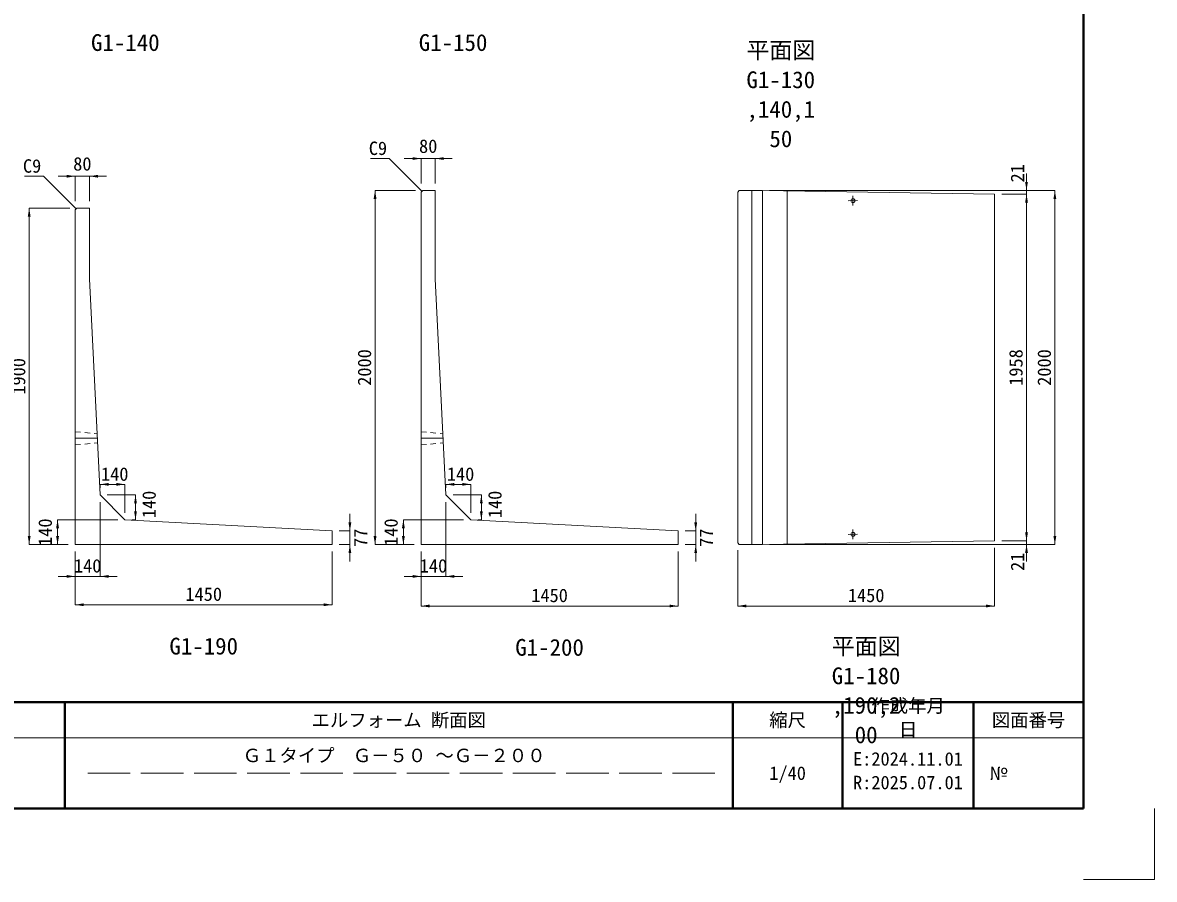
# Model space of a CAD drawing. Units: millimetres at full size, sheet at 1:40. Extents: x 264549 to 304830, y 59360 to 71273.
# Drawn here: x 298442 to 304830, y 59360 to 64199 of the extents above; entities that cross this region are included whole.
import ezdxf
from ezdxf.enums import TextEntityAlignment as Align

# ---------------------------------------------------------------- set-up
doc = ezdxf.new("R2010")
doc.units = ezdxf.units.MM
doc.header["$LTSCALE"] = 40
for name, pattern in [('DASHED', [7.5, 6, -1.5]), ('USER1', [10, 6.25, -1.25, 1.25, -1.25]), ('USER2', [1.35, 0.75, -0.6]), ('USER3', [28.575, 19.05, -3.175, 3.175, -3.175])]:
    doc.linetypes.add(name, pattern=pattern)
doc.layers.add('0_2', color=7, linetype='Continuous')
for name, color, linetype, lineweight in [('Defpoints_3', 7, 'Continuous', 13), ('図枠', 7, 'Continuous', 5), ('寸法線', 7, 'Continuous', 13), ('引出線', 4, 'Continuous', 13), ('本体', 2, 'Continuous', 20), ('補助線', 8, 'USER1', 20), ('ｲﾝｻｰﾄ･ｱﾝｶｰ', 3, 'Continuous', 9)]:
    doc.layers.add(name, color=color, linetype=linetype, lineweight=lineweight)
doc.styles.add('ＭＳ ゴシック', font='')
doc.styles.get('ＭＳ ゴシック').set_extended_font_data('MS Gothic')

# ---------------------------------------------------------------- blocks, each defined once
blk = doc.blocks.new('filled_arrow')
at = {"color": 0, "linetype": 'Continuous', "lineweight": -2}
blk.add_solid([(7.5, 1.25), (0, 0), (7.5, -1.25)], dxfattribs=at)

msp = doc.modelspace()

# ---------------------------------------------------------------- linework, layer by layer
at = {"layer": 'Defpoints_3'}
for p in [(304829.61, 59760.27), (304429.61, 59360.27)]:
    msp.add_line(p, (304829.61, 59360.27), dxfattribs=at)
at = {"layer": '図枠', "lineweight": 40}
for p, q in [((304429.61, 59760.27), (304429.61, 70840.27)), ((288829.61, 60360.27), (304429.61, 60360.27)), ((298679.61, 59760.27), (298679.61, 60360.27)), ((302449.61, 59760.27), (302449.61, 60360.27)), ((303069.61, 59760.27), (303069.61, 60360.27)), ((303809.61, 59760.27), (303809.61, 60360.27)), ((288829.61, 59760.27), (304429.61, 59760.27))]:
    msp.add_line(p, q, dxfattribs=at)
at = {"layer": '図枠', "lineweight": 13}
msp.add_line((304429.61, 60160.27), (297879.61, 60160.27), dxfattribs=at)
at = {"layer": '図枠', "linetype": 'DASHED', "lineweight": 9}
msp.add_line((302349.61, 59960.27), (298779.61, 59960.27), dxfattribs=at)
at = {"layer": '寸法線'}
for p, q in [((300594.98, 63431.22), (300866.98, 63431.22)), ((300690.98, 63291.22), (300690.98, 63431.22)), ((300770.98, 63291.22), (300770.98, 63431.22)), ((298642.98, 63331.22), (298914.98, 63331.22)), ((298738.98, 63191.22), (298738.98, 63331.22)), ((298818.98, 63191.22), (298818.98, 63331.22)), ((304107.98, 63134.22), (304107.98, 63347.22)), ((300430.98, 61251.22), (300430.98, 63251.22)), ((300659.98, 63251.22), (300430.98, 63251.22)), ((302657.98, 63251.22), (304107.98, 63251.22)), ((302657.98, 63251.22), (304267.98, 63251.22)), ((304267.98, 63251.22), (304267.98, 61251.22)), ((303967.98, 63230.22), (304107.98, 63230.22)), ((303967.98, 63230.22), (304107.98, 63230.22)), ((304107.98, 61272.22), (304107.98, 63230.22)), ((298478.98, 61251.22), (298478.98, 63151.22)), ((298707.98, 63151.22), (298478.98, 63151.22)), ((298878.98, 61591.22), (299018.98, 61591.22)), ((298878.98, 61571.22), (298878.98, 61591.22)), ((299018.98, 61431.22), (299018.98, 61591.22)), ((300830.98, 61591.22), (300970.98, 61591.22)), ((300830.98, 61571.22), (300830.98, 61591.22)), ((300970.98, 61431.22), (300970.98, 61591.22)), ((298918.98, 61531.22), (299078.98, 61531.22)), ((299078.98, 61531.22), (299078.98, 61391.22)), ((300870.98, 61531.22), (301030.98, 61531.22)), ((301030.98, 61531.22), (301030.98, 61391.22)), ((298878.98, 61491.22), (298878.98, 61071.22)), ((300830.98, 61491.22), (300830.98, 61071.22)), ((298638.98, 61251.22), (298638.98, 61391.22)), ((298978.98, 61391.22), (298638.98, 61391.22)), ((299058.98, 61391.22), (299078.98, 61391.22)), ((300288.98, 61155.22), (300288.98, 61424.22)), ((300590.98, 61251.22), (300590.98, 61391.22)), ((300930.98, 61391.22), (300590.98, 61391.22)), ((301010.98, 61391.22), (301030.98, 61391.22)), ((302240.98, 61155.22), (302240.98, 61424.22)), ((300228.98, 61328.22), (300288.98, 61328.22)), ((302180.98, 61328.22), (302240.98, 61328.22)), ((304107.98, 61155.22), (304107.98, 61368.22)), ((303967.98, 61272.22), (304107.98, 61272.22)), ((303967.98, 61272.22), (304107.98, 61272.22)), ((298698.98, 61251.22), (298478.98, 61251.22)), ((298698.98, 61251.22), (298638.98, 61251.22)), ((298738.98, 61211.22), (298738.98, 60911.22)), ((298738.98, 61211.22), (298738.98, 61071.22)), ((300188.98, 61211.22), (300188.98, 60911.22)), ((300228.98, 61251.22), (300288.98, 61251.22)), ((300650.98, 61251.22), (300430.98, 61251.22)), ((300650.98, 61251.22), (300590.98, 61251.22)), ((300690.98, 61211.22), (300690.98, 60904.18)), ((300690.98, 61211.22), (300690.98, 61071.22)), ((302140.98, 61211.22), (302140.98, 60904.18)), ((302180.98, 61251.22), (302240.98, 61251.22)), ((302477.98, 61220.22), (302477.98, 60904.18)), ((302657.98, 61251.22), (304107.98, 61251.22)), ((302657.98, 61251.22), (304267.98, 61251.22)), ((303927.98, 61232.22), (303927.98, 60904.18)), ((298642.98, 61071.22), (298974.98, 61071.22)), ((300594.98, 61071.22), (300926.98, 61071.22)), ((298738.98, 60911.22), (300188.98, 60911.22)), ((300690.98, 60904.18), (302140.98, 60904.18)), ((302477.98, 60904.18), (303927.98, 60904.18))]:
    msp.add_line(p, q, dxfattribs=at)
at = {"layer": '寸法線', "linetype": 'USER3', "lineweight": 5}
for p, q in [((303101, 63192.79), (303154.95, 63193.58)), ((303127.98, 63220.16), (303127.98, 63166.21)), ((303127.98, 61336.24), (303127.98, 61282.29)), ((303101, 61308.87), (303154.95, 61309.66))]:
    msp.add_line(p, q, dxfattribs=at)
at = {"layer": '引出線'}
for points in [[(300695.48, 63246.72), (300510.99, 63431.22), (300405.18, 63431.22)], [(298743.48, 63146.72), (298558.99, 63331.22), (298453.18, 63331.22)]]:
    msp.add_lwpolyline(points, dxfattribs=at)
at = {"layer": '本体'}
for p, q in [((300699.98, 63251.22), (300690.98, 63242.22)), ((300690.98, 63242.22), (300690.98, 61251.22)), ((300770.98, 63251.22), (300699.98, 63251.22)), ((300770.98, 63251.22), (300770.98, 62751.22)), ((302486.98, 63251.22), (302477.98, 63242.22)), ((302477.98, 63242.22), (302477.98, 61260.22)), ((302486.98, 63251.22), (302617.98, 63251.22)), ((302557.98, 63251.22), (302557.98, 61251.22)), ((302617.98, 63251.22), (302617.98, 61251.22)), ((302617.98, 63251.22), (303927.98, 63230.22)), ((302757.98, 63249.02), (302757.98, 61253.43)), ((303927.98, 63230.22), (303927.98, 61272.22)), ((298747.98, 63151.22), (298738.98, 63142.22)), ((298738.98, 63142.22), (298738.98, 61251.22)), ((298818.98, 63151.22), (298747.98, 63151.22)), ((298818.98, 63151.22), (298818.98, 62751.22)), ((298818.98, 62751.22), (298878.98, 61531.22)), ((300770.98, 62751.22), (300830.98, 61531.22)), ((298878.98, 61531.22), (299018.98, 61391.22)), ((300830.98, 61531.22), (300970.98, 61391.22)), ((299018.98, 61391.22), (300188.98, 61328.22)), ((300970.98, 61391.22), (302140.98, 61328.22)), ((300188.98, 61328.22), (300188.98, 61251.22)), ((302140.98, 61328.22), (302140.98, 61251.22)), ((302477.98, 61260.22), (302486.98, 61251.22)), ((302617.98, 61251.22), (303927.98, 61272.22)), ((300188.98, 61251.22), (298738.98, 61251.22)), ((302140.98, 61251.22), (300690.98, 61251.22)), ((302486.98, 61251.22), (302617.98, 61251.22))]:
    msp.add_line(p, q, dxfattribs=at)
at = {"layer": '本体', "linetype": 'USER2', "lineweight": 9}
for p, q in [((298738.98, 61888.72), (298862.01, 61876.22)), ((300690.98, 61888.72), (300814.01, 61876.22)), ((298738.98, 61813.72), (298864.47, 61826.22)), ((300690.98, 61813.72), (300816.47, 61826.22))]:
    msp.add_line(p, q, dxfattribs=at)
at = {"layer": '補助線'}
for p, q in [((298738.98, 61851.22), (298863.24, 61851.22)), ((300690.98, 61851.22), (300815.24, 61851.22))]:
    msp.add_line(p, q, dxfattribs=at)
at = {"layer": 'ｲﾝｻｰﾄ･ｱﾝｶｰ'}
for centre in [(303127.98, 63193.18), (303127.98, 61309.27)]:
    msp.add_circle(centre, 11.5, dxfattribs=at)

# ---------------------------------------------------------------- block references
at = {"layer": '寸法線', "xscale": 6.4, "yscale": 6.4}
for p, rotation in [((300690.98, 63431.22), 180), ((298738.98, 63331.22), 180), ((300430.98, 63251.22), 270), ((304107.98, 63251.22), 90), ((304267.98, 63251.22), 270), ((304107.98, 63230.22), 270), ((304107.98, 63230.22), 270), ((298478.98, 63151.22), 270), ((299018.98, 61591.22), 180), ((300970.98, 61591.22), 180), ((299078.98, 61531.22), 270), ((301030.98, 61531.22), 270), ((298638.98, 61391.22), 270), ((299078.98, 61391.22), 90), ((300590.98, 61391.22), 270), ((301030.98, 61391.22), 90), ((300288.98, 61328.22), 90), ((302240.98, 61328.22), 90), ((298478.98, 61251.22), 90), ((298638.98, 61251.22), 90), ((300430.98, 61251.22), 90), ((300590.98, 61251.22), 90), ((304107.98, 61272.22), 90), ((304107.98, 61272.22), 90), ((304267.98, 61251.22), 90), ((300288.98, 61251.22), 270), ((302240.98, 61251.22), 270), ((304107.98, 61251.22), 270), ((298738.98, 61071.22), 180), ((300690.98, 61071.22), 180), ((300188.98, 60911.22), 180), ((302140.98, 60904.18), 180), ((303927.98, 60904.18), 180)]:
    msp.add_blockref('filled_arrow', p, dxfattribs=dict(at, rotation=rotation))
for p in [(300770.98, 63431.22), (298818.98, 63331.22), (298878.98, 61591.22), (300830.98, 61591.22), (298878.98, 61071.22), (300830.98, 61071.22), (298738.98, 60911.22), (300690.98, 60904.18), (302477.98, 60904.18)]:
    msp.add_blockref('filled_arrow', p, dxfattribs=at)
at = {"layer": '引出線', "xscale": 0.133, "yscale": 0.133, "rotation": 135}
for p in [(300695.48, 63246.72), (298743.48, 63146.72)]:
    msp.add_blockref('filled_arrow', p, dxfattribs=at)

# ---------------------------------------------------------------- texts
at = {"layer": '0_2', "style": 'ＭＳ ゴシック'}
for s, p in [('G1-140', (299021.46, 64086.37)), ('G1-150', (300871.46, 64086.37))]:
    msp.add_text(s, height=94.94, dxfattribs=at).set_placement(p, align=Align.MIDDLE_CENTER)
for s, p in [('平面図', (302527.21, 64090.37)), ('G1-130', (302527.21, 63923.71)), (',140,1', (302527.21, 63757.04)), ('50', (302656.71, 63590.37)), ('平面図', (303008.73, 60724.18)), ('G1-180', (303008.73, 60557.51)), (',190,2', (303008.73, 60390.84)), ('00', (303138.23, 60224.18))]:
    msp.add_text(s, height=94.94, dxfattribs=at).set_placement(p, align=Align.TOP_LEFT)
for s, p in [('G1-190', (299463.98, 60601.72)), ('G1-200', (301415.98, 60594.68))]:
    msp.add_text(s, height=94.94, dxfattribs=at).set_placement(p, align=Align.BOTTOM_CENTER)
at = {"layer": '図枠', "style": 'ＭＳ ゴシック'}
for s, p in [('作成年月', (303232.41, 60378.73)), ('日', (303387.81, 60245.4)), ('E:2024.11.01', (303128.81, 60078.73)), ('R:2025.07.01', (303128.81, 59945.4))]:
    msp.add_text(s, height=75.95, dxfattribs=at).set_placement(p, align=Align.TOP_LEFT)
for s, p in [('エルフォーム 断面図', (300564.61, 60260.27)), ('縮尺', (302759.61, 60260.27)), ('図面番号', (304119.61, 60260.27)), ('Ｇ１タイプ\u3000Ｇ－５０ ～Ｇ－２００ ', (300564.61, 60060.27)), ('1/40', (302759.61, 59960.27))]:
    msp.add_text(s, height=75.95, dxfattribs=at).set_placement(p, align=Align.MIDDLE_CENTER)
msp.add_text('№', height=75.95, dxfattribs=at).set_placement((303898.32, 59960.27), align=Align.MIDDLE_LEFT)
at = {"layer": '寸法線', "style": 'ＭＳ ゴシック'}
for s, p in [('80', (300730.98, 63501.22)), ('80', (298778.98, 63401.22)), ('140', (298961.74, 61649.22)), ('140', (300913.74, 61649.22)), ('140', (298808.98, 61131.22)), ('140', (300760.98, 61131.22)), ('1450', (299463.98, 60971.22)), ('1450', (301415.98, 60964.18)), ('1450', (303202.98, 60964.18))]:
    msp.add_text(s, height=75.95, dxfattribs=at).set_placement(p, align=Align.MIDDLE_CENTER)
for s, p in [('21', (304056.85, 63348.13)), ('2000', (300370.98, 62251.22)), ('1958', (304047.98, 62251.22)), ('2000', (304207.98, 62251.22)), ('1900', (298418.98, 62201.22)), ('140', (299155.3, 61477.75)), ('140', (301107.3, 61477.75)), ('140', (298568.98, 61321.22)), ('140', (300520.98, 61321.22)), ('77', (300348.98, 61289.72)), ('77', (302300.98, 61289.72)), ('21', (304056.85, 61153.78))]:
    msp.add_text(s, height=75.95, rotation=90, dxfattribs=at).set_placement(p, align=Align.MIDDLE_CENTER)
at = {"layer": '引出線', "style": 'ＭＳ ゴシック'}
for p in [(300498.99, 63527.22), (298546.99, 63427.22)]:
    msp.add_text('C9', height=75.95, dxfattribs=at).set_placement(p, align=Align.TOP_RIGHT)

doc.saveas('drawing.dxf')
